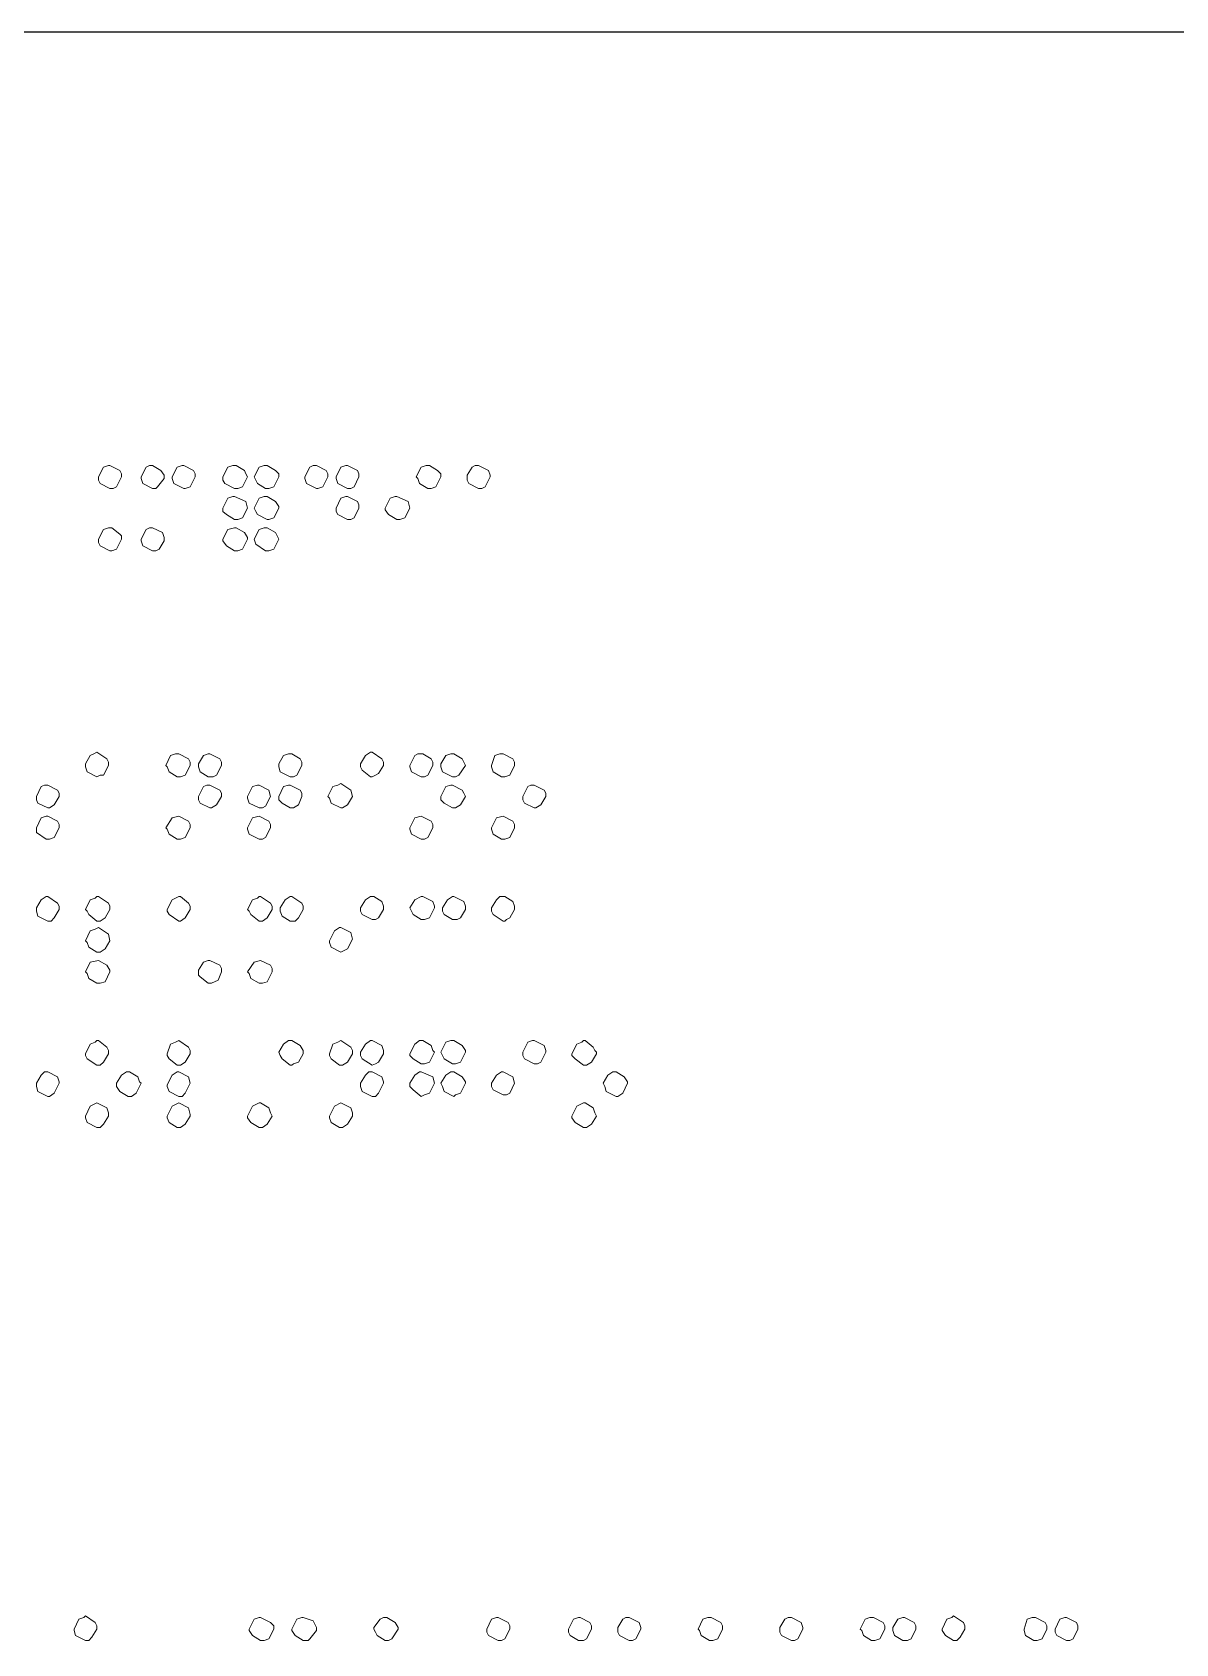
# Model space of a CAD drawing. Header units: millimetres. Extents: x 4903 to 8718, y 642 to 2401.
# Drawn here: x 7045.4 to 7151.3, y 794.2 to 943.4 of the extents above; entities that cross this region are included whole.
import ezdxf

# ---------------------------------------------------------------- set-up
doc = ezdxf.new("R2010")
doc.units = ezdxf.units.MM

msp = doc.modelspace()

# ---------------------------------------------------------------- linework, layer by layer
msp.add_lwpolyline([(6941.19, 933.42), (6941.19, 656.42, 0.414214), (6951.19, 646.42), (7351.19, 646.42, 0.414214), (7361.19, 656.42), (7361.19, 933.42, 0.414214), (7351.19, 943.42), (6951.19, 943.42, 0.414214)], format="xyb", close=True)
at = {"color": 139, "lineweight": 0}
for points in [[(7052.61, 903.3), (7052.46, 903.3), (7052.01, 903.15), (7051.55, 902.24), (7051.55, 901.93), (7051.7, 901.63), (7052.61, 901.17), (7052.61, 901.17), (7052.92, 901.17), (7053.22, 901.33), (7053.68, 902.24), (7053.68, 902.54), (7053.52, 902.84)], [(7056.56, 903.3), (7056.26, 903.3), (7055.95, 903.15), (7055.5, 902.24), (7055.5, 902.09), (7055.65, 901.63), (7056.56, 901.17), (7056.86, 901.17), (7057.01, 901.33), (7057.62, 902.09), (7057.62, 902.39), (7057.32, 902.84)], [(7059.44, 903.3), (7059.29, 903.3), (7058.84, 903.15), (7058.38, 902.24), (7058.38, 902.09), (7058.53, 901.63), (7059.44, 901.17), (7059.59, 901.17), (7060.05, 901.33), (7060.5, 902.24), (7060.5, 902.54), (7060.35, 902.84)], [(7064.3, 903.3), (7064.15, 903.3), (7063.99, 903.3), (7063.54, 903.15), (7063.08, 902.24), (7063.08, 901.93), (7063.24, 901.63), (7064.15, 901.17), (7064.45, 901.17), (7064.9, 901.33), (7065.36, 902.24), (7065.36, 902.24), (7065.21, 902.54), (7065.06, 902.84)], [(7067.18, 903.3), (7066.88, 903.3), (7066.42, 903.15), (7065.97, 902.24), (7066.12, 901.93), (7066.27, 901.63), (7067.03, 901.17), (7067.18, 901.17), (7067.33, 901.17), (7067.79, 901.33), (7068.24, 902.24), (7068.24, 902.54), (7067.94, 902.84)], [(7071.73, 903.3), (7071.73, 903.3), (7071.43, 903.3), (7071.13, 903.15), (7070.67, 902.24), (7070.67, 902.09), (7070.82, 901.63), (7071.73, 901.17), (7071.88, 901.17), (7072.34, 901.33), (7072.8, 902.24), (7072.8, 902.24), (7072.8, 902.54), (7072.64, 902.84)], [(7074.62, 903.3), (7074.46, 903.3), (7074.01, 903.15), (7073.55, 902.24), (7073.55, 902.09), (7073.71, 901.63), (7074.62, 901.17), (7074.77, 901.17), (7074.92, 901.17), (7075.22, 901.33), (7075.68, 902.24), (7075.68, 902.54), (7075.53, 902.84)], [(7082.2, 903.3), (7081.9, 903.3), (7081.44, 903.15), (7080.99, 902.24), (7081.14, 902.09), (7081.29, 901.63), (7082.05, 901.17), (7082.2, 901.17), (7082.36, 901.17), (7082.81, 901.33), (7083.27, 902.24), (7083.27, 902.54), (7082.96, 902.84)], [(7086.76, 903.3), (7086.76, 903.3), (7087.67, 902.84), (7087.82, 902.39), (7087.82, 902.24), (7087.36, 901.33), (7087.06, 901.17), (7086.76, 901.17), (7086.76, 901.17), (7086.76, 901.17), (7085.85, 901.63), (7085.69, 901.93), (7085.69, 902.24), (7085.69, 902.24), (7085.69, 902.39), (7086.15, 903.15), (7086.45, 903.3), (7086.76, 903.3), (7086.76, 903.3), (7086.76, 903.3)], [(7064.15, 900.42), (7063.99, 900.42), (7063.54, 900.26), (7063.08, 899.35), (7063.08, 899.05), (7063.39, 898.75), (7064.15, 898.29), (7064.45, 898.29), (7064.9, 898.44), (7065.36, 899.35), (7065.21, 899.96)], [(7067.18, 900.42), (7066.88, 900.42), (7066.42, 900.26), (7065.97, 899.35), (7065.97, 899.35), (7066.12, 899.05), (7066.27, 898.75), (7067.18, 898.29), (7067.33, 898.29), (7067.79, 898.44), (7068.24, 899.35), (7068.24, 899.51), (7067.94, 899.96)], [(7074.62, 900.42), (7074.46, 900.42), (7074.01, 900.26), (7073.55, 899.35), (7073.55, 899.35), (7073.55, 899.05), (7073.71, 898.75), (7074.62, 898.29), (7074.92, 898.29), (7075.22, 898.44), (7075.68, 899.35), (7075.68, 899.66), (7075.53, 899.96)], [(7079.17, 900.42), (7079.02, 900.42), (7078.56, 900.26), (7078.11, 899.35), (7078.11, 899.2), (7078.41, 898.75), (7079.17, 898.29), (7079.47, 898.29), (7079.93, 898.44), (7080.38, 899.35), (7080.23, 899.96)], [(7052.77, 897.53), (7052.46, 897.53), (7052.01, 897.38), (7051.55, 896.47), (7051.55, 896.17), (7051.7, 895.86), (7052.61, 895.41), (7052.77, 895.41), (7053.22, 895.56), (7053.68, 896.47), (7053.68, 896.77), (7053.52, 896.93)], [(7056.56, 897.53), (7056.41, 897.53), (7056.26, 897.53), (7055.95, 897.38), (7055.5, 896.47), (7055.5, 896.32), (7055.65, 895.86), (7056.56, 895.41), (7056.56, 895.41), (7056.86, 895.41), (7057.17, 895.56), (7057.62, 896.32), (7057.62, 896.62), (7057.47, 897.08)], [(7064.3, 897.53), (7064.15, 897.53), (7063.54, 897.38), (7063.08, 896.47), (7063.08, 896.32), (7063.39, 895.86), (7064.15, 895.41), (7064.45, 895.41), (7064.9, 895.56), (7065.36, 896.47), (7065.36, 896.62), (7065.06, 897.08)], [(7067.18, 897.53), (7066.88, 897.53), (7066.42, 897.38), (7065.97, 896.47), (7066.12, 896.02), (7066.12, 896.02), (7067.03, 895.41), (7067.33, 895.41), (7067.79, 895.56), (7068.24, 896.47), (7068.09, 896.77), (7067.94, 897.08)], [(7051.4, 876.74), (7051.4, 876.74), (7052.31, 876.14), (7052.46, 875.83), (7052.46, 875.53), (7052.01, 874.62), (7051.7, 874.62), (7051.4, 874.47), (7051.4, 874.47), (7051.4, 874.47), (7050.49, 874.92), (7050.34, 875.38), (7050.34, 875.53), (7050.34, 875.53), (7050.34, 875.68), (7050.79, 876.44), (7051.1, 876.59), (7051.4, 876.74), (7051.4, 876.74), (7051.4, 876.74)], [(7058.99, 876.59), (7058.84, 876.59), (7058.68, 876.59), (7058.23, 876.44), (7057.77, 875.53), (7057.92, 875.38), (7058.08, 874.92), (7058.84, 874.47), (7059.14, 874.47), (7059.59, 874.62), (7060.05, 875.53), (7060.05, 875.68), (7060.05, 875.83), (7059.9, 876.14)], [(7061.87, 876.59), (7061.72, 876.59), (7061.26, 876.44), (7060.81, 875.68), (7060.81, 875.38), (7060.96, 874.92), (7061.72, 874.47), (7061.87, 874.47), (7062.17, 874.47), (7062.48, 874.62), (7062.93, 875.53), (7062.93, 875.83), (7062.78, 876.14)], [(7069.46, 876.59), (7069.15, 876.59), (7068.7, 876.44), (7068.24, 875.68), (7068.24, 875.38), (7068.39, 874.92), (7069.31, 874.47), (7069.46, 874.47), (7069.61, 874.47), (7069.91, 874.62), (7070.37, 875.53), (7070.37, 875.83), (7070.22, 876.14)], [(7076.89, 876.74), (7076.74, 876.74), (7076.29, 876.44), (7075.83, 875.68), (7075.83, 875.38), (7075.98, 875.08), (7076.74, 874.47), (7076.89, 874.47), (7077.2, 874.62), (7077.5, 874.77), (7077.95, 875.53), (7077.95, 875.83), (7077.8, 876.14)], [(7081.6, 876.59), (7081.44, 876.59), (7081.14, 876.59), (7080.84, 876.44), (7080.38, 875.53), (7080.38, 875.38), (7080.53, 874.92), (7081.44, 874.47), (7081.75, 874.47), (7082.05, 874.62), (7082.51, 875.53), (7082.51, 875.68), (7082.51, 875.83), (7082.36, 876.14)], [(7084.48, 876.59), (7084.18, 876.59), (7083.72, 876.44), (7083.27, 875.68), (7083.27, 875.38), (7083.42, 874.92), (7084.33, 874.47), (7084.48, 874.47), (7084.63, 874.47), (7084.93, 874.62), (7085.54, 875.53), (7085.39, 875.83), (7085.24, 876.14)], [(7089.03, 876.59), (7088.88, 876.59), (7088.73, 876.59), (7088.27, 876.44), (7087.97, 875.53), (7087.97, 875.38), (7088.12, 874.92), (7088.88, 874.47), (7089.18, 874.47), (7089.64, 874.62), (7090.09, 875.53), (7090.09, 875.68), (7090.09, 875.83), (7089.94, 876.14)], [(7046.85, 873.71), (7046.54, 873.71), (7046.24, 873.56), (7045.79, 872.65), (7045.79, 872.65), (7045.79, 872.34), (7045.94, 872.04), (7046.85, 871.59), (7047, 871.59), (7047.45, 871.89), (7047.91, 872.65), (7047.91, 872.95), (7047.76, 873.25)], [(7061.87, 873.71), (7061.57, 873.71), (7061.26, 873.56), (7060.81, 872.65), (7060.81, 872.65), (7060.81, 872.34), (7060.96, 872.04), (7061.87, 871.59), (7062.02, 871.59), (7062.48, 871.89), (7062.93, 872.65), (7062.93, 872.95), (7062.78, 873.25)], [(7066.42, 873.71), (7066.27, 873.71), (7065.82, 873.56), (7065.36, 872.65), (7065.36, 872.5), (7065.51, 872.04), (7066.42, 871.59), (7066.73, 871.59), (7067.03, 871.74), (7067.48, 872.65), (7067.33, 873.25)], [(7069.31, 873.71), (7069.15, 873.71), (7068.7, 873.56), (7068.24, 872.65), (7068.24, 872.65), (7068.24, 872.34), (7068.55, 872.04), (7069.31, 871.59), (7069.61, 871.59), (7070.06, 871.89), (7070.37, 872.65), (7070.37, 872.95), (7070.22, 873.25)], [(7074.01, 873.86), (7073.71, 873.71), (7073.25, 873.56), (7072.8, 872.65), (7072.95, 872.5), (7073.1, 872.04), (7074.01, 871.59), (7074.16, 871.59), (7074.62, 871.89), (7075.07, 872.65), (7074.92, 873.25)], [(7084.33, 873.71), (7084.18, 873.71), (7083.72, 873.56), (7083.27, 872.65), (7083.27, 872.65), (7083.27, 872.34), (7083.57, 872.04), (7084.33, 871.59), (7084.63, 871.59), (7085.09, 871.89), (7085.54, 872.65), (7085.39, 872.95), (7085.24, 873.25)], [(7091.92, 873.71), (7091.61, 873.71), (7091.31, 873.56), (7090.85, 872.65), (7090.85, 872.65), (7090.85, 872.34), (7091, 872.04), (7091.92, 871.59), (7092.07, 871.59), (7092.52, 871.89), (7092.98, 872.65), (7092.98, 872.95), (7092.83, 873.25)], [(7046.85, 870.83), (7046.7, 870.83), (7046.24, 870.67), (7045.79, 869.76), (7045.79, 869.46), (7045.79, 869.31), (7046.7, 868.7), (7047, 868.7), (7047.45, 868.85), (7047.91, 869.76), (7047.91, 870.07), (7047.76, 870.37)], [(7058.99, 870.83), (7058.99, 870.83), (7058.38, 870.67), (7057.77, 869.76), (7057.92, 869.61), (7058.08, 869.16), (7058.84, 868.7), (7059.14, 868.7), (7059.59, 868.85), (7060.05, 869.76), (7060.05, 869.76), (7060.05, 870.07), (7059.9, 870.37)], [(7066.42, 870.83), (7066.42, 870.83), (7065.82, 870.67), (7065.36, 869.76), (7065.36, 869.61), (7065.51, 869.16), (7066.42, 868.7), (7066.73, 868.7), (7067.03, 868.85), (7067.48, 869.76), (7067.48, 869.76), (7067.48, 870.07), (7067.33, 870.37)], [(7081.44, 870.83), (7081.44, 870.83), (7080.84, 870.67), (7080.38, 869.76), (7080.38, 869.61), (7080.53, 869.16), (7081.44, 868.7), (7081.75, 868.7), (7082.05, 868.85), (7082.51, 869.76), (7082.51, 869.76), (7082.51, 870.07), (7082.36, 870.37)], [(7089.03, 870.83), (7089.03, 870.83), (7088.42, 870.67), (7087.97, 869.76), (7087.97, 869.61), (7088.12, 869.16), (7088.88, 868.7), (7089.18, 868.7), (7089.64, 868.85), (7090.09, 869.76), (7090.09, 869.76), (7090.09, 870.07), (7089.94, 870.37)], [(7046.85, 863.39), (7046.7, 863.39), (7046.24, 863.09), (7045.79, 862.33), (7045.79, 862.03), (7045.94, 861.57), (7046.85, 861.11), (7047, 861.11), (7047.15, 861.11), (7047.45, 861.42), (7047.91, 862.18), (7047.91, 862.48), (7047.76, 862.78)], [(7051.55, 863.39), (7051.4, 863.39), (7051.25, 863.24), (7050.79, 863.09), (7050.34, 862.18), (7050.49, 862.03), (7050.64, 861.72), (7051.4, 861.11), (7051.7, 861.11), (7052.16, 861.42), (7052.61, 862.18), (7052.61, 862.33), (7052.61, 862.48), (7052.46, 862.78)], [(7059.14, 863.39), (7058.99, 863.39), (7058.68, 863.24), (7058.38, 863.09), (7057.92, 862.18), (7057.92, 862.03), (7058.08, 861.72), (7058.99, 861.11), (7059.14, 861.11), (7059.59, 861.42), (7060.05, 862.18), (7060.05, 862.33), (7060.05, 862.48), (7059.9, 862.78)], [(7066.57, 863.39), (7066.42, 863.39), (7066.27, 863.24), (7065.82, 863.09), (7065.36, 862.18), (7065.51, 862.03), (7065.66, 861.72), (7066.42, 861.11), (7066.73, 861.11), (7067.18, 861.42), (7067.64, 862.18), (7067.64, 862.33), (7067.64, 862.48), (7067.48, 862.78)], [(7069.46, 863.39), (7069.31, 863.39), (7068.85, 863.09), (7068.39, 862.33), (7068.39, 862.03), (7068.55, 861.57), (7069.31, 861.11), (7069.46, 861.11), (7069.76, 861.11), (7070.06, 861.42), (7070.52, 862.18), (7070.52, 862.48), (7070.37, 862.78)], [(7077.04, 863.39), (7076.74, 863.39), (7076.29, 863.09), (7075.83, 862.33), (7075.83, 862.03), (7075.98, 861.72), (7076.89, 861.27), (7077.04, 861.27), (7077.2, 861.27), (7077.5, 861.42), (7077.95, 862.18), (7077.95, 862.48), (7077.8, 862.94)], [(7081.6, 863.39), (7081.44, 863.39), (7080.84, 863.09), (7080.38, 862.33), (7080.53, 862.03), (7080.69, 861.72), (7081.44, 861.27), (7081.75, 861.27), (7082.2, 861.42), (7082.66, 862.33), (7082.66, 862.48), (7082.51, 862.94)], [(7084.48, 863.39), (7084.33, 863.39), (7083.87, 863.09), (7083.42, 862.33), (7083.42, 862.03), (7083.57, 861.72), (7084.33, 861.27), (7084.48, 861.27), (7084.78, 861.27), (7085.09, 861.42), (7085.54, 862.18), (7085.54, 862.48), (7085.39, 862.94)], [(7089.03, 863.39), (7089.18, 863.39), (7089.94, 862.94), (7090.09, 862.48), (7090.09, 862.18), (7089.64, 861.42), (7089.34, 861.27), (7089.18, 861.11), (7089.18, 861.11), (7089.03, 861.11), (7088.12, 861.72), (7087.97, 862.03), (7087.97, 862.18), (7087.97, 862.18), (7087.97, 862.33), (7088.42, 863.09), (7088.73, 863.39), (7089.03, 863.39), (7089.03, 863.39), (7089.03, 863.39)], [(7051.55, 860.51), (7051.25, 860.36), (7050.79, 860.2), (7050.34, 859.29), (7050.49, 859.14), (7050.64, 858.69), (7051.4, 858.23), (7051.7, 858.23), (7052.16, 858.54), (7052.61, 859.29), (7052.46, 859.9)], [(7074.01, 860.51), (7073.86, 860.51), (7073.4, 860.2), (7072.95, 859.29), (7072.95, 859.14), (7073.1, 858.69), (7074.01, 858.23), (7074.31, 858.38), (7074.62, 858.54), (7075.07, 859.45), (7074.92, 860.05)], [(7051.55, 857.47), (7051.55, 857.47), (7050.79, 857.32), (7050.34, 856.41), (7050.49, 856.26), (7050.64, 855.8), (7051.4, 855.35), (7051.7, 855.35), (7052.16, 855.5), (7052.61, 856.41), (7052.61, 856.56), (7052.31, 857.02)], [(7061.87, 857.47), (7061.72, 857.47), (7061.26, 857.32), (7060.81, 856.56), (7060.81, 856.11), (7060.96, 855.96), (7061.72, 855.35), (7062.02, 855.35), (7062.63, 855.65), (7062.93, 856.41), (7062.93, 856.71), (7062.78, 857.02)], [(7066.57, 857.47), (7066.57, 857.47), (7065.97, 857.32), (7065.36, 856.41), (7065.51, 856.26), (7065.66, 855.8), (7066.42, 855.35), (7066.73, 855.35), (7067.18, 855.5), (7067.64, 856.41), (7067.64, 856.41), (7067.64, 856.71), (7067.48, 857.02)], [(7051.55, 850.04), (7051.4, 850.04), (7051.25, 849.89), (7050.79, 849.73), (7050.34, 848.82), (7050.34, 848.67), (7050.49, 848.37), (7051.4, 847.76), (7051.7, 847.76), (7052.01, 848.06), (7052.46, 848.82), (7052.46, 848.98), (7052.46, 849.13), (7052.31, 849.43)], [(7058.99, 850.04), (7058.99, 850.04), (7058.68, 849.89), (7058.23, 849.73), (7057.92, 848.82), (7057.92, 848.67), (7058.08, 848.37), (7058.84, 847.76), (7059.14, 847.76), (7059.59, 848.06), (7060.05, 848.82), (7060.05, 848.98), (7060.05, 849.13), (7059.9, 849.43)], [(7069.46, 850.04), (7069.15, 850.04), (7068.7, 849.73), (7068.24, 848.98), (7068.39, 848.67), (7068.55, 848.37), (7069.31, 847.76), (7069.46, 847.76), (7069.61, 847.91), (7070.06, 848.06), (7070.52, 848.82), (7070.52, 849.13), (7070.22, 849.58)], [(7074.01, 850.04), (7074.01, 850.04), (7073.71, 849.89), (7073.25, 849.73), (7072.95, 848.82), (7072.95, 848.67), (7073.1, 848.37), (7073.86, 847.76), (7074.16, 847.76), (7074.62, 848.06), (7075.07, 848.82), (7075.07, 848.98), (7075.07, 849.13), (7074.92, 849.43)], [(7076.89, 850.04), (7076.74, 850.04), (7076.29, 849.73), (7075.83, 848.98), (7075.83, 848.67), (7075.98, 848.37), (7076.89, 847.76), (7076.89, 847.76), (7077.2, 847.91), (7077.5, 848.06), (7077.95, 848.82), (7077.95, 849.13), (7077.8, 849.58)], [(7081.6, 850.04), (7081.44, 850.04), (7081.29, 850.04), (7080.84, 849.73), (7080.38, 848.82), (7080.38, 848.67), (7080.69, 848.37), (7081.44, 847.91), (7081.75, 847.91), (7082.2, 848.06), (7082.66, 848.98), (7082.66, 848.98), (7082.51, 849.13), (7082.36, 849.58)], [(7084.48, 850.04), (7084.18, 850.04), (7083.72, 849.89), (7083.27, 848.98), (7083.42, 848.67), (7083.57, 848.37), (7084.33, 847.91), (7084.48, 847.91), (7084.63, 847.91), (7085.09, 848.06), (7085.54, 848.98), (7085.54, 849.13), (7085.24, 849.58)], [(7091.92, 850.04), (7091.76, 850.04), (7091.31, 849.89), (7090.85, 848.98), (7090.85, 848.67), (7091, 848.37), (7091.92, 847.91), (7091.92, 847.91), (7092.22, 847.91), (7092.52, 848.06), (7092.98, 848.98), (7092.98, 849.13), (7092.83, 849.58)], [(7096.62, 850.04), (7096.47, 850.04), (7096.32, 849.89), (7095.86, 849.73), (7095.41, 848.82), (7095.41, 848.67), (7095.71, 848.37), (7096.47, 847.76), (7096.77, 847.76), (7097.23, 848.06), (7097.68, 848.82), (7097.68, 848.98), (7097.53, 849.13), (7097.38, 849.43)], [(7046.85, 847.15), (7046.54, 847.15), (7046.24, 846.85), (7045.79, 846.09), (7045.79, 846.09), (7045.79, 845.79), (7045.94, 845.33), (7046.85, 844.88), (7047, 844.88), (7047.45, 845.18), (7047.91, 846.09), (7047.91, 846.24), (7047.76, 846.7)], [(7054.43, 847.15), (7054.13, 847.15), (7053.68, 846.85), (7053.22, 846.09), (7053.22, 846.09), (7053.22, 845.79), (7053.52, 845.33), (7054.28, 844.88), (7054.59, 844.88), (7055.04, 845.18), (7055.5, 846.09), (7055.34, 846.24), (7055.19, 846.7)], [(7058.99, 847.15), (7058.84, 847.15), (7058.38, 846.85), (7057.92, 845.94), (7057.92, 845.79), (7058.08, 845.33), (7058.99, 844.88), (7059.29, 844.88), (7059.59, 845.18), (7060.05, 846.09), (7059.9, 846.7)], [(7076.89, 847.15), (7076.59, 847.15), (7076.29, 846.85), (7075.83, 846.09), (7075.83, 846.09), (7075.83, 845.79), (7075.98, 845.33), (7076.89, 844.88), (7077.2, 844.88), (7077.5, 845.18), (7077.95, 846.09), (7077.95, 846.24), (7077.8, 846.7)], [(7081.44, 847.15), (7081.29, 847.15), (7080.84, 846.85), (7080.38, 846.09), (7080.38, 845.79), (7080.69, 845.49), (7081.44, 844.88), (7081.75, 845.03), (7082.2, 845.18), (7082.66, 846.09), (7082.51, 846.7)], [(7084.48, 847.15), (7084.18, 847.15), (7083.72, 846.85), (7083.27, 846.09), (7083.27, 846.09), (7083.42, 845.79), (7083.57, 845.33), (7084.48, 844.88), (7084.63, 845.03), (7085.09, 845.18), (7085.54, 846.09), (7085.54, 846.24), (7085.24, 846.7)], [(7089.03, 847.15), (7088.88, 847.15), (7088.42, 846.85), (7087.97, 846.09), (7087.97, 845.79), (7088.12, 845.49), (7089.03, 845.03), (7089.34, 845.03), (7089.64, 845.18), (7090.09, 846.09), (7089.94, 846.7)], [(7099.5, 847.15), (7099.2, 847.15), (7098.74, 846.85), (7098.29, 846.09), (7098.29, 846.09), (7098.44, 845.79), (7098.59, 845.33), (7099.5, 844.88), (7099.65, 844.88), (7100.11, 845.18), (7100.56, 846.09), (7100.56, 846.24), (7100.26, 846.7)], [(7051.4, 844.27), (7051.4, 844.27), (7050.79, 843.97), (7050.34, 843.06), (7050.34, 842.91), (7050.49, 842.45), (7051.4, 842), (7051.7, 842), (7052.01, 842.3), (7052.46, 843.06), (7052.46, 843.06), (7052.46, 843.36), (7052.31, 843.82)], [(7058.99, 844.27), (7058.99, 844.27), (7058.38, 843.97), (7057.92, 843.06), (7057.92, 842.91), (7058.08, 842.45), (7058.84, 842), (7059.14, 842), (7059.59, 842.3), (7060.05, 843.06), (7060.05, 843.21), (7059.9, 843.82)], [(7066.57, 844.27), (7066.42, 844.27), (7065.82, 843.97), (7065.36, 843.06), (7065.36, 842.91), (7065.66, 842.45), (7066.42, 842), (7066.73, 842), (7067.18, 842.3), (7067.64, 843.06), (7067.64, 843.06), (7067.48, 843.36), (7067.33, 843.82)], [(7074.01, 844.27), (7074.01, 844.27), (7073.4, 843.97), (7072.95, 843.06), (7072.95, 842.91), (7073.1, 842.45), (7073.86, 842), (7074.16, 842), (7074.62, 842.3), (7075.07, 843.06), (7075.07, 843.06), (7075.07, 843.36), (7074.92, 843.82)], [(7096.62, 844.27), (7096.47, 844.27), (7095.86, 843.97), (7095.41, 843.06), (7095.41, 842.91), (7095.71, 842.45), (7096.47, 842), (7096.77, 842), (7097.23, 842.3), (7097.68, 843.06), (7097.68, 843.06), (7097.53, 843.36), (7097.38, 843.82)], [(7050.34, 796.78), (7050.19, 796.62), (7049.73, 796.47), (7049.28, 795.56), (7049.28, 795.41), (7049.43, 794.95), (7050.34, 794.5), (7050.64, 794.5), (7050.94, 794.8), (7051.4, 795.56), (7051.4, 795.87), (7051.25, 796.17)], [(7066.57, 796.62), (7066.42, 796.62), (7065.97, 796.47), (7065.51, 795.56), (7065.51, 795.41), (7065.82, 794.95), (7066.57, 794.5), (7066.73, 794.5), (7066.88, 794.5), (7067.33, 794.65), (7067.79, 795.56), (7067.79, 795.87), (7067.48, 796.17)], [(7070.52, 796.62), (7070.37, 796.62), (7069.91, 796.47), (7069.46, 795.56), (7069.46, 795.41), (7069.76, 794.95), (7070.52, 794.5), (7070.97, 794.5), (7071.13, 794.65), (7071.73, 795.41), (7071.73, 795.71), (7071.43, 796.32)], [(7078.11, 796.62), (7078.26, 796.62), (7079.02, 796.17), (7079.32, 795.71), (7079.32, 795.56), (7078.71, 794.65), (7078.41, 794.5), (7078.26, 794.5), (7078.26, 794.5), (7078.11, 794.5), (7077.35, 794.95), (7077.2, 795.26), (7077.04, 795.56), (7077.04, 795.56), (7077.04, 795.71), (7077.65, 796.47), (7077.95, 796.62), (7078.11, 796.62), (7078.11, 796.62), (7078.11, 796.62)], [(7088.58, 796.62), (7088.42, 796.62), (7087.97, 796.47), (7087.51, 795.56), (7087.51, 795.26), (7087.67, 794.95), (7088.58, 794.5), (7088.73, 794.5), (7088.88, 794.5), (7089.18, 794.65), (7089.64, 795.56), (7089.64, 795.87), (7089.49, 796.17)], [(7096.16, 796.62), (7096.01, 796.62), (7095.56, 796.47), (7095.1, 795.56), (7095.1, 795.26), (7095.25, 794.95), (7096.01, 794.5), (7096.16, 794.5), (7096.47, 794.5), (7096.77, 794.65), (7097.23, 795.56), (7097.23, 795.87), (7097.07, 796.17)], [(7100.72, 796.62), (7100.72, 796.62), (7101.63, 796.17), (7101.78, 795.71), (7101.78, 795.56), (7101.32, 794.65), (7101.02, 794.5), (7100.72, 794.5), (7100.72, 794.5), (7100.72, 794.5), (7099.81, 794.95), (7099.65, 795.26), (7099.65, 795.56), (7099.65, 795.56), (7099.65, 795.71), (7100.11, 796.47), (7100.41, 796.62), (7100.72, 796.62), (7100.72, 796.62), (7100.72, 796.62)], [(7108.3, 796.62), (7108.15, 796.62), (7108, 796.62), (7107.54, 796.47), (7107.09, 795.56), (7107.24, 795.41), (7107.39, 794.95), (7108.15, 794.5), (7108.46, 794.5), (7108.91, 794.65), (7109.37, 795.56), (7109.37, 795.56), (7109.37, 795.87), (7109.21, 796.17)], [(7115.74, 796.62), (7115.74, 796.62), (7116.65, 796.17), (7116.8, 795.71), (7116.8, 795.56), (7116.35, 794.65), (7116.04, 794.5), (7115.74, 794.5), (7115.74, 794.5), (7115.74, 794.5), (7114.83, 794.95), (7114.68, 795.26), (7114.68, 795.56), (7114.68, 795.56), (7114.68, 795.71), (7115.13, 796.47), (7115.44, 796.62), (7115.74, 796.62), (7115.74, 796.62), (7115.74, 796.62)], [(7123.33, 796.62), (7123.17, 796.62), (7123.02, 796.62), (7122.57, 796.47), (7122.11, 795.56), (7122.26, 795.41), (7122.42, 794.95), (7123.17, 794.5), (7123.48, 794.5), (7123.93, 794.65), (7124.39, 795.56), (7124.39, 795.71), (7124.39, 795.87), (7124.24, 796.17)], [(7126.21, 796.62), (7126.06, 796.62), (7125.6, 796.47), (7125.15, 795.71), (7125.15, 795.41), (7125.3, 794.95), (7126.06, 794.5), (7126.21, 794.5), (7126.51, 794.5), (7126.82, 794.65), (7127.27, 795.56), (7127.27, 795.87), (7127.12, 796.17)], [(7130.76, 796.78), (7130.61, 796.62), (7130.15, 796.47), (7129.7, 795.56), (7129.7, 795.41), (7130, 794.95), (7130.76, 794.5), (7131.06, 794.5), (7131.37, 794.8), (7131.82, 795.56), (7131.82, 795.87), (7131.67, 796.17)], [(7138.35, 796.62), (7138.35, 796.62), (7138.04, 796.62), (7137.59, 796.47), (7137.29, 795.56), (7137.29, 795.41), (7137.44, 794.95), (7138.2, 794.5), (7138.5, 794.5), (7138.96, 794.65), (7139.41, 795.56), (7139.41, 795.56), (7139.41, 795.87), (7139.26, 796.17)], [(7141.23, 796.62), (7141.08, 796.62), (7140.62, 796.47), (7140.17, 795.56), (7140.17, 795.26), (7140.32, 794.95), (7141.23, 794.5), (7141.23, 794.5), (7141.54, 794.5), (7141.84, 794.65), (7142.29, 795.56), (7142.29, 795.87), (7142.14, 796.17)]]:
    msp.add_lwpolyline(points, close=True, dxfattribs=at)

doc.saveas('drawing.dxf')
